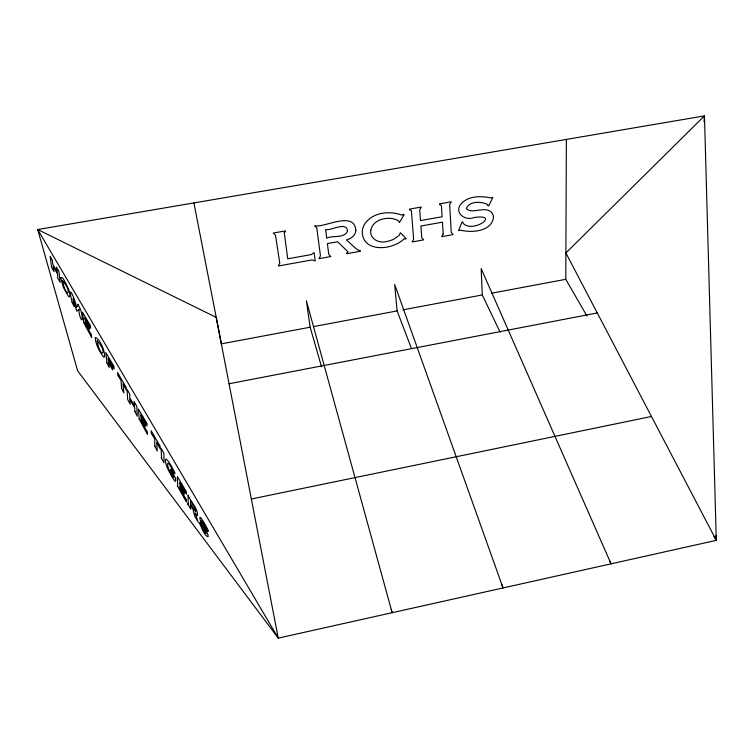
<?xml version="1.0" encoding="UTF-8"?>
<svg xmlns="http://www.w3.org/2000/svg" width="754" height="754" viewBox="0 0 754 754"><rect width="100%" height="100%" fill="white"/><g stroke="black" fill="none" stroke-linecap="round" stroke-linejoin="round"><path stroke-width="1.13" d="M586.904 315.945L565.773 279.31L566.377 139.424M704.029 121.733L704.462 115.88L37.7 229.546L77.624 370.808L278.254 638.12L716.3 540.345L704.462 115.88L565.886 252.976L716.3 540.345L715.932 535.66M251.346 498.997L651.465 416.481M229.056 383.748L597.281 312.948M321.534 366.849L310.148 327.217L221.384 343.862L193.91 202.92M313.589 326.576L397.104 310.921L411.411 348.329M402.862 309.847L482.287 294.955L500.091 332.118M491.438 293.24L565.773 279.31M713.963 536.301L716.3 540.345M609.552 560.674L611.06 563.841L481.165 268.584L482.287 294.955M501.787 584.652L503.05 587.95L394.691 284.512L397.104 310.921M391.185 609.326L392.155 612.7L306.397 300.789L310.148 327.217M175.362 478.526C177.916 489.092 166.511 467.15 166.37 465.218A9.029 1.904 65.7 0 1 165.626 462.56L165.446 459.525L166.21 459.054L168.613 461.542L171.61 466.462L175.107 473.267L174.023 473.644C165.192 452.673 165.757 468.404 173.703 477.508L173.703 476.236L170.743 471.542L170.734 469.356L175.786 478.781L175.362 478.526M177.341 485.699L186.417 502.126L186.464 499.77L179.791 488.63L179.81 486.104L184.278 494.294L184.315 491.966L179.829 484.624L179.838 482.409L186.389 494.2L186.427 491.796L177.388 476.585L177.68 486.104L177.341 485.699M370.808 230.215C369.337 238.961 379.385 243.749 386.745 241.497A21.169 17.86 -22.2 0 0 394.474 238.754L399.177 235.371L400.346 232.75L406.133 238.594L405.454 239.15L404.144 238.754C392.825 250.375 362.137 253.127 362.269 231.355A18.671 15.711 -21.6 0 1 365.266 223.137C373.626 212.034 389.875 210.649 402.165 215.154L403.39 214.296L404.144 214.607L399.46 222.449L397.867 220.3L392.674 218.632A21.093 17.672 -21.9 0 0 384.615 218.669C378.414 219.574 371.845 223.58 370.808 230.215M187.869 503.992L190.771 509.252L190.423 504.803L192.93 509.157L194.702 516.075L198.095 521.975L195.126 512.899L196.709 515.067A4.788 1.027 65.3 0 0 197.586 515.482C197.765 507.866 190.47 501.806 188.048 495.048L188.217 504.417L187.869 503.992M190.517 500.901L190.46 503.304C199.612 520.222 195.06 506.792 190.517 500.901M487.961 205.258L488.724 205.908L492.871 197.331L490.779 197.897C480.515 195.776 467.386 195.691 460.345 204.768C454.436 213.457 465.652 221.045 473.889 217.557C501.193 213.467 473.154 233.599 463.258 223.438L462.899 222.147L462.098 221.959L458.507 230.639L460.392 230.13C471.702 232.967 491.533 231.78 493.512 217.331A10.66 8.775 -28.7 0 0 490.977 211.931C484.115 205.795 471.825 214.749 466.302 208.5C469.28 200.922 481.288 201.261 487.536 204.475L487.961 205.258M60.772 277.755L63.317 287.236L68.322 296.086A9.067 1.744 67.3 0 0 69.434 296.935C71.262 292.806 67.229 287.18 65.711 283.108C64.608 281.977 62.62 275.7 60.772 277.755M200.272 522.673C202.421 530.496 211.563 541.872 201.638 524.068C195.437 507.056 207.048 527.055 208.453 531.202L207.199 531.306L204.541 525.152L201.525 520.76L207.642 533.945A5.73 1.225 65.1 0 1 208.17 536.556C204.183 536.763 201.572 526.104 198.971 522.635L200.272 522.673M134.891 411.448L137.228 416.208L136.785 406.265L134.033 401.505L134.636 406.227L129.603 397.499L129.801 394.172L127.077 389.46L127.643 399.545L130.338 404.229L129.697 399.158L134.712 407.876L134.891 411.448M443.182 233.891L441.608 236.652L453.135 234.588L451.26 232.439L449.648 204.645L451.26 201.799L439.525 203.863L439.573 204.645L440.986 205.022L441.448 206.087L442.117 216.756L420.506 220.592L419.714 209.914L421.298 207.058L409.479 209.131L409.535 209.923L410.977 210.309L411.458 211.365L413.644 239.178L412.099 241.959L423.71 239.866L421.778 237.727L420.911 226.002L442.457 222.166L443.182 233.891M95.296 337.613C95.626 344.389 99.16 350.723 102.93 356.227A9.218 1.838 66.8 0 0 104.156 357.236C106.05 352.825 99.801 338.169 95.296 337.613M52.375 260.45L52.799 264.296L57.332 272.166L56.418 267.095L58.897 271.383L60.226 282.401L57.775 278.141L57.558 273.985L53.025 266.124L53.996 271.572L51.564 267.35L50.141 256.228L52.375 260.45M62.61 280.922C66.098 300.441 73.345 292.477 62.61 280.922M355.841 230.601C355.586 235.597 350.846 238.669 346.482 239.923L354.88 247.614L358.046 250.13L360.327 250.479L360.412 251.233L346.765 253.683L346.67 252.929L347.99 251.827L337.603 241.77L327.396 243.589L328.763 254.4L330.855 256.539L318.98 258.679L320.45 255.889L316.803 228.038L314.644 225.785C323.749 228.255 354.644 209.961 355.841 230.601M72.12 302.401L74.194 306.661L73.006 298.546L76.776 311.157L79.151 309.215C77.945 316.049 85.475 329.149 80.678 309.781L77.879 304.258L78.152 305.681L76.484 307.283C76.06 301.817 66.748 279.121 72.12 302.401M284.249 232.571L287.745 258.801L311.336 254.579L314.069 252.524L315.191 260.903L312.062 259.923L278.358 265.974L279.781 263.155L275.493 235.305L273.259 233.052L285.464 230.912L285.587 231.695L284.249 232.571M83.817 322.721L91.602 337.34L91.357 334.625L85.504 324.88L85.221 321.967L89.226 329.328C89.707 324.917 84.354 322.41 84.806 317.726L90.64 328.263L90.386 325.492L82.45 312.165L83.817 322.721M97.219 340.931C100.386 360.346 108.585 353.24 97.219 340.931M347.462 231.299C344.324 238.65 332.571 235.154 326.718 238.17L325.615 229.489C330.271 231.214 347.198 220.677 347.462 231.299M106.936 362.872L109.217 367.528L108.482 362.344L112.6 369.912L112.412 367.302L108.359 360.695L108.171 358.216L114.127 368.96L113.939 366.284L105.786 352.589L106.936 362.872M121.554 388.272L123.873 392.985L122.959 383.833L126.333 390.12L126.182 387.481L117.596 372.608L117.775 375.285L121.074 380.563L121.554 388.272M139.179 418.904L147.464 434.427L147.379 431.919L141.055 421.363L140.951 418.668L145.22 426.51L145.136 424.031L140.885 417.094L140.791 414.728L147.039 426.001L146.955 423.437L138.368 409.017L139.179 418.904M154.862 446.142L157.247 450.996L156.653 442.23L160.159 448.743L160.121 446.236L151.149 430.713L151.224 433.248L154.683 438.819L154.862 446.142M161.601 457.848L161.186 457.621L164.004 462.73L163.882 453.192L161.036 448.262L161.601 457.848M216.228 317.396L37.7 229.546L278.254 638.12L216.228 317.396"/></g></svg>
